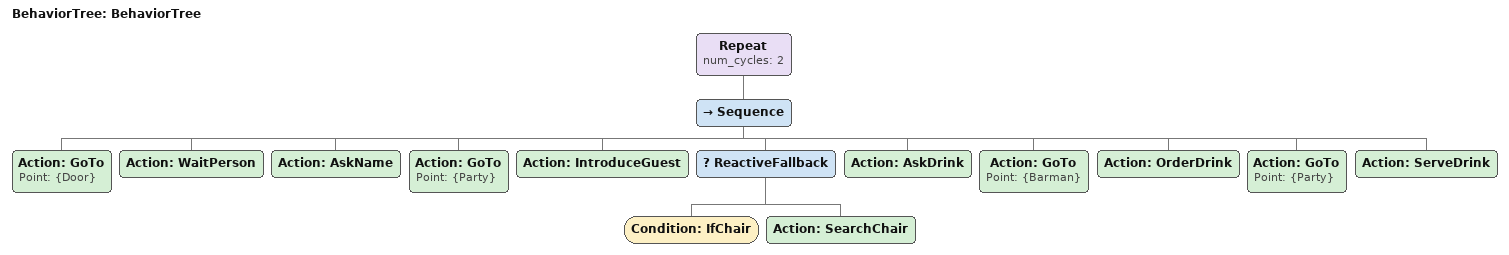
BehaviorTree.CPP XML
<?xml version="1.0"?>
<root main_tree_to_execute="BehaviorTree">
    <BehaviorTree ID="BehaviorTree">
        <Repeat num_cycles="2">
            <Sequence>
                <Action ID="GoTo" Point="{Door}"/>
                <Action ID="WaitPerson"/>
                <Action ID="AskName"/>
                <Action ID="GoTo" Point="{Party}"/>
                <Action ID="IntroduceGuest"/>
                <ReactiveFallback>
                    <Condition ID="IfChair"/>
                    <Action ID="SearchChair"/>
                </ReactiveFallback>
                <Action ID="AskDrink"/>
                <Action ID="GoTo" Point="{Barman}"/>
                <Action ID="OrderDrink"/>
                <Action ID="GoTo" Point="{Party}"/>
                <Action ID="ServeDrink"/>
            </Sequence>
        </Repeat>
    </BehaviorTree>
</root>
